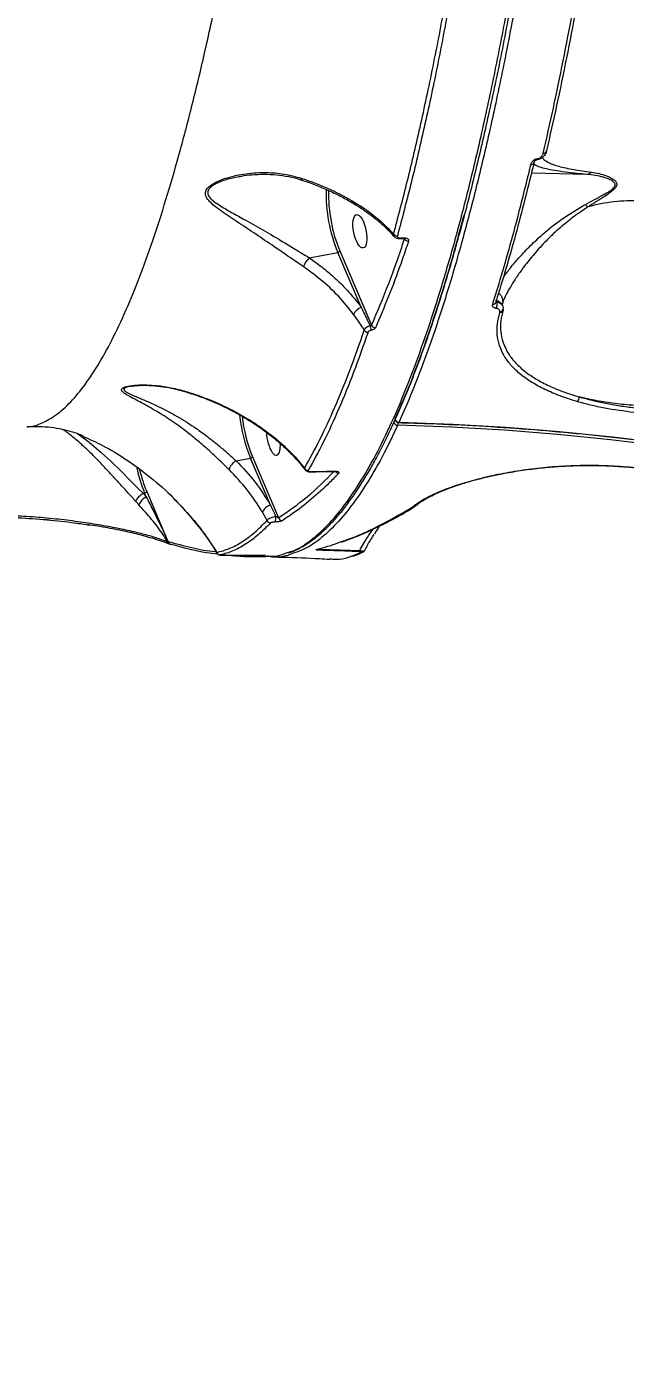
# Model space of a CAD drawing. Header units: millimetres. Extents: x -11024 to 8278, y -7837 to 5770.
# Drawn here: x 4243.1 to 4405.3, y -1561.4 to -1199.4 of the extents above; entities that cross this region are included whole.
import ezdxf

# ---------------------------------------------------------------- set-up
doc = ezdxf.new("R2010")
doc.units = ezdxf.units.MM
doc.layers.add('DIKOM_ОБЪЕКТ', color=7, linetype='Continuous')
doc.layers.add('DIKOM_РАЗМЕР_ОБЪЕКТА', color=7, linetype='Continuous')
doc.styles.add('style1', font='arial.ttf', dxfattribs={"width": 0.8})
doc.dimstyles.new('1-50', dxfattribs={"dimtxt": 300, "dimasz": 200, "dimexe": 100, "dimexo": 0, "dimgap": 100, "dimtad": 1, "dimtxsty": 'style1', "dimcen": 200, "dimclrd": 7, "dimclre": 7, "dimclrt": 7, "dimadec": 1, "dimazin": 2, "dimtfac": 1, "dimtmove": 0, "dimatfit": 2, "dimfxl": 0, "dimlwd": 25, "dimlwe": 18, "dimarcsym": 0})

# ---------------------------------------------------------------- blocks, each defined once
blk = doc.blocks.new('*D10')
at = {"layer": 'Defpoints', "color": 0, "transparency": 16777216}
for p in [(-7791.31, -186.83), (6174.94, -1432.98), (6174.94, -5371.27)]:
    blk.add_point(p, dxfattribs=at)
at = {"layer": 'DIKOM_РАЗМЕР_ОБЪЕКТА', "color": 7, "lineweight": 18, "transparency": 16777216}
for p, q in [((-7791.31, -186.83), (-7791.31, -5471.27)), ((6174.94, -1432.98), (6174.94, -5471.27))]:
    blk.add_line(p, q, dxfattribs=at)
at = {"layer": 'DIKOM_РАЗМЕР_ОБЪЕКТА', "color": 7, "lineweight": 25, "transparency": 16777216}
blk.add_line((-7591.31, -5371.27), (5974.94, -5371.27), dxfattribs=at)
at = {"layer": 'DIKOM_РАЗМЕР_ОБЪЕКТА', "color": 7, "transparency": 16777216}
for points in [[(-7591.31, -5337.93), (-7591.31, -5404.6), (-7791.31, -5371.27)], [(5974.94, -5337.93), (5974.94, -5404.6), (6174.94, -5371.27)]]:
    blk.add_solid(points, dxfattribs=at)
at = {"layer": 'DIKOM_РАЗМЕР_ОБЪЕКТА', "color": 7, "transparency": 16777216, "insert": (-1343.68, -5118.1), "char_height": 300, "attachment_point": 5, "style": 'style1'}
blk.add_mtext('14000', dxfattribs=at)

msp = doc.modelspace()

# ---------------------------------------------------------------- linework, layer by layer
at = {"layer": 'DIKOM_ОБЪЕКТ', "color": 7, "linetype": 'Continuous', "lineweight": 15}
for p, q in [((4381.417, -1235.354), (4381.412, -1235.356)), ((4300.868, -1239.956), (4300.564, -1240.025)), ((4394.915, -1239.362), (4379.841, -1239.007)), ((4344.343, -1256.542), (4345.34, -1256.511)), ((4345.494, -1256.787), (4345.528, -1256.745)), ((4319.608, -1261.903), (4327.372, -1260.454)), ((4333.74, -1275.334), (4327.372, -1260.454)), ((4327.936, -1260.085), (4336.535, -1280.177)), ((4372.083, -1273.96), (4372.038, -1274.43)), ((4371.285, -1276.809), (4371.324, -1276.531)), ((4372.205, -1275.927), (4372.194, -1276.068)), ((4271.271, -1296.722), (4271.057, -1296.752)), ((4285.867, -1298.107), (4285.884, -1298.114)), ((4342.576, -1306.335), (4342.575, -1306.322)), ((4342.946, -1305.511), (4342.947, -1305.525)), ((4299.809, -1316.86), (4303.711, -1316.132)), ((4309.181, -1328.913), (4303.711, -1316.132)), ((4304.274, -1315.762), (4311.354, -1332.303)), ((4326.581, -1319.751), (4326.576, -1319.752)), ((4273.52, -1328.802), (4272.669, -1327.865)), ((4274.615, -1325.683), (4274.618, -1325.682)), ((4274.618, -1325.682), (4275.048, -1325.602)), ((4274.618, -1325.682), (4275.498, -1326.652)), ((4275.498, -1326.652), (4275.048, -1325.602)), ((4275.613, -1325.232), (4281.373, -1338.691)), ((4308.218, -1333.045), (4306.97, -1330.794)), ((4347.215, -1329.661), (4347.235, -1329.649)), ((4347.235, -1329.649), (4347.361, -1329.561)), ((4248.633, -1332.862), (4247.542, -1332.764)), ((4249.42, -1332.932), (4248.633, -1332.862)), ((4260.358, -1334.295), (4259.505, -1334.165)), ((4281.222, -1338.782), (4281.359, -1338.672)), ((4281.359, -1338.672), (4281.373, -1338.691)), ((4301.9, -1342.741), (4307.879, -1342.851)), ((4322.514, -1340.809), (4333.329, -1341.198)), ((4331.12, -1342.659), (4333.791, -1341.641))]:
    msp.add_line(p, q, dxfattribs=at)
at = {"layer": 'DIKOM_ОБЪЕКТ', "color": 7, "linetype": 'Continuous', "lineweight": 15, "flags": 128}
for points in [[(4344.343, -1256.542), (4344.32, -1256.629), (4344.293, -1256.694), (4344.264, -1256.733), (4344.235, -1256.747)], [(4345.34, -1256.511), (4345.317, -1256.598), (4345.29, -1256.662), (4345.261, -1256.702), (4345.232, -1256.715)], [(4370.234, -1273.979), (4370.259, -1273.865), (4370.261, -1273.702)], [(4342.93, -1305.611), (4342.93, -1305.604), (4342.947, -1305.525)], [(4343.903, -1306.548), (4343.909, -1306.547), (4343.947, -1306.523), (4343.985, -1306.461)], [(4343.985, -1306.461), (4358.542, -1306.978), (4373.039, -1307.803), (4387.467, -1308.934), (4401.815, -1310.371), (4416.074, -1312.113), (4430.235, -1314.159), (4444.289, -1316.507), (4458.226, -1319.157), (4472.037, -1322.105), (4485.714, -1325.351), (4499.247, -1328.892), (4512.628, -1332.725), (4525.847, -1336.849), (4538.896, -1341.261), (4551.766, -1345.957), (4564.45, -1350.935), (4576.938, -1356.191), (4589.223, -1361.722), (4601.296, -1367.525), (4613.149, -1373.595), (4624.776, -1379.928)], [(4256.86, -1309.533), (4259.996, -1311.834), (4263.289, -1314.606), (4266.01, -1317.11), (4268.791, -1319.81), (4271.068, -1322.09), (4273.321, -1324.373), (4274.614, -1325.683), (4274.615, -1325.683), (4274.615, -1325.683)], [(4623.56, -1380.519), (4611.968, -1374.205), (4600.15, -1368.153), (4588.113, -1362.368), (4575.865, -1356.854), (4563.415, -1351.614), (4550.769, -1346.651), (4537.938, -1341.969), (4524.928, -1337.57), (4511.748, -1333.459), (4498.408, -1329.637), (4484.916, -1326.107), (4471.28, -1322.871), (4457.51, -1319.931), (4443.615, -1317.29), (4429.604, -1314.948), (4415.485, -1312.909), (4401.269, -1311.172), (4386.964, -1309.739), (4372.58, -1308.611), (4358.127, -1307.789), (4343.613, -1307.273)], [(4282.261, -1339.513), (4282.099, -1339.502), (4281.99, -1339.476)]]:
    msp.add_lwpolyline(points, dxfattribs=at)
at = {"layer": 'DIKOM_ОБЪЕКТ', "color": 7, "linetype": 'Continuous', "lineweight": 15}
for centre, radius, start, end in [((4383.188, -1232.895), 0.747, 259.4906, 353.8151), ((4379.849, -1235.916), 0.777, 260.44797, 342.3428), ((4380.886, -1235.147), 0.57, 338.76316, 4.81128), ((4318.023, -1240.491), 0.544, 168.17779, 227.89804), ((4365.576, -1244.619), 41.356, 178.31056, 202.51355), ((4365.042, -1244.714), 40.164, 178.53358, 202.50089), ((4398.44, -1244.578), 4.876, 216.31198, 227.63659), ((4407.045, -1289.846), 43.329, 86.84019, 105.9282), ((4343.495, -1254.79), 1.191, 214.66614, 271.65811), ((4346.535, -1256.236), 1.178, 207.91875, 270.37527), ((4326.225, -1267.755), 8.833, 138.51254, 157.32069), ((4327.268, -1259.681), 0.781, 277.63962, 328.79896), ((4369.457, -1273.692), 0.828, 263.22218, 339.70136), ((4369.894, -1275.881), 2.373, 24.04859, 81.87587), ((4368.517, -1274.602), 2.051, 329.99712, 21.82567), ((4335.194, -1278.985), 3.93, 111.71714, 153.83418), ((4371.384, -1276.002), 0.813, 263.00422, 355.3416), ((4371.343, -1275.635), 0.896, 268.81911, 5.90578), ((4335.553, -1280.928), 1.137, 210.76193, 271.30312), ((4342.516, -1279.361), 6.496, 187.9867, 199.77158), ((4337.585, -1279.71), 1.149, 203.98104, 269.23942), ((4285.979, -1297.931), 0.209, 189.77298, 237.57353), ((4391.233, -1299.654), 1.582, 311.00228, 1.99439), ((4342.324, -1300.202), 41.77, 185.84646, 202.41812), ((4341.263, -1300.438), 40.037, 186.30894, 202.50386), ((4343.218, -1306.832), 0.812, 101.54621, 142.24918), ((4343.621, -1306.222), 1.051, 186.16556, 269.58046), ((4343.928, -1305.548), 1, 183.59469, 255.33764), ((4343.992, -1305.409), 1.052, 186.30785, 269.61022), ((4341.286, -1306.481), 2.458, 341.19929, 358.83541), ((4343.928, -1305.548), 1, 255.33764, 268.57154), ((4302.085, -1320.612), 4.389, 121.23438, 161.86048), ((4303.607, -1315.358), 0.781, 277.63962, 328.79896), ((4311.668, -1310.426), 39.64, 192.10799, 202.50974), ((4310.182, -1310.831), 37.449, 193.01279, 202.61519), ((4319.365, -1318.423), 1.064, 204.44905, 270.54174), ((4319.977, -1319.777), 0.0798, 287.31513, 343.92934), ((4326.555, -1319.679), 0.0772, 290.00735, 346.38352), ((4327.68, -1319.189), 1.087, 212.10009, 266.34712), ((4277.494, -1330.472), 4.31, 117.5828, 157.20798), ((4274.944, -1324.827), 0.782, 277.65835, 328.76226), ((4309.871, -1331.965), 3.129, 102.74405, 158.02356), ((4306.059, -1332.553), 4.52, 348.67916, 8.02984), ((4312.37, -1332.067), 1.044, 193.03724, 266.94875), ((4347.308, -1328.852), 0.814, 263.47612, 300.77112), ((4347.33, -1328.85), 0.805, 263.22499, 299.91329), ((4309.178, -1332.67), 1.031, 201.34897, 270.14863), ((4282.267, -1338.609), 0.91, 183.96929, 251.84522), ((4282.282, -1338.611), 0.913, 185.0646, 251.35322), ((4295.545, -1341.367), 0.993, 198.09685, 269.83113), ((4307.593, -1341.665), 0.883, 243.55531, 268.54566), ((4321.92, -1340.782), 0.595, 328.05822, 357.38937), ((4332.772, -1341.155), 0.559, 323.87487, 355.58212), ((4333.841, -1340.685), 0.957, 267.00971, 296.82332)]:
    msp.add_arc(centre, radius, start, end, dxfattribs=at)
msp.add_ellipse((4333.37, -1254.755), major_axis=(-0.913, 4.507), ratio=0.3657185, dxfattribs=at)
for start_param, end_param in [(1.1031774, 3.8278504), (3.8278504, 4.343067)]:
    msp.add_ellipse((4309.948, -1310.88), major_axis=(-0.913, 4.507), ratio=0.3657185, start_param=start_param, end_param=end_param, dxfattribs=at)
for points, knots in [([(4375.199, -584.3), (4375.844, -587.041), (4377.58, -594.427), (4380.265, -607.305), (4383.198, -623.131), (4385.961, -640.052), (4388.539, -658.036), (4390.918, -677.051), (4393.046, -696.677), (4394.922, -716.831), (4396.549, -737.424), (4397.955, -758.79), (4399.123, -780.886), (4400.046, -803.653), (4400.702, -826.589), (4401.095, -849.611), (4401.235, -872.637), (4401.124, -896.042), (4400.752, -919.759), (4400.114, -943.711), (4399.233, -967.093), (4398.131, -989.835), (4396.829, -1011.887), (4395.295, -1033.881), (4393.523, -1055.744), (4391.514, -1077.4), (4389.281, -1098.665), (4386.828, -1119.465), (4384.161, -1139.733), (4381.269, -1159.528), (4378.152, -1178.757), (4374.816, -1197.34), (4371.334, -1214.868), (4367.722, -1231.304), (4363.998, -1246.638), (4360.1, -1261.12), (4356.037, -1274.666), (4351.815, -1287.18), (4347.793, -1297.804), (4345.153, -1303.807), (4343.985, -1306.461)], [0, 0, 0, 0, 0.0156515, 0.0421674, 0.0687038, 0.0952198, 0.1225059, 0.1498144, 0.1771006, 0.2036165, 0.2301529, 0.2566689, 0.2839551, 0.3112635, 0.3385496, 0.3650656, 0.391602, 0.418118, 0.4454042, 0.4727126, 0.4999987, 0.52556, 0.5511395, 0.5767008, 0.6029495, 0.6292179, 0.6554666, 0.6819827, 0.7085191, 0.7350352, 0.7623214, 0.7896299, 0.8169161, 0.8434322, 0.8699685, 0.8964846, 0.9237709, 0.9510794, 0.9783656, 1, 1, 1, 1]), ([(4313.707, -1341.725), (4314.313, -1341.556), (4316.44, -1340.961), (4320.103, -1338.53), (4324.679, -1334.482), (4329.241, -1329.052), (4333.768, -1322.375), (4338.237, -1314.452), (4342.634, -1305.302), (4346.951, -1294.916), (4351.181, -1283.336), (4355.313, -1270.606), (4359.328, -1256.791), (4363.206, -1241.951), (4366.934, -1226.123), (4370.504, -1209.315), (4373.91, -1191.574), (4377.147, -1172.963), (4380.197, -1153.571), (4383.047, -1133.485), (4385.686, -1112.764), (4388.106, -1091.429), (4390.305, -1069.528), (4392.281, -1047.133), (4394.023, -1024.35), (4395.524, -1001.285), (4396.717, -979.091), (4397.64, -957.825), (4398.329, -937.527), (4398.831, -917.151), (4399.143, -896.789), (4399.263, -876.623), (4399.191, -856.704), (4398.972, -839.093), (4398.728, -828.152), (4398.629, -823.694)], [0, 0, 0, 0, 0.0128317, 0.045026, 0.0773219, 0.1096694, 0.1420169, 0.1743129, 0.2065073, 0.2387013, 0.2709967, 0.3033439, 0.3356911, 0.3679866, 0.4001805, 0.4323748, 0.4646705, 0.4970179, 0.5293654, 0.561661, 0.5938553, 0.6260496, 0.6583452, 0.6906926, 0.72304, 0.7553358, 0.78753, 0.815215, 0.8430471, 0.870912, 0.8987769, 0.926609, 0.9539153, 0.9812216, 1, 1, 1, 1]), ([(4399.416, -823.953), (4399.516, -828.401), (4399.785, -840.474), (4400.013, -860.429), (4400.033, -883.815), (4399.795, -907.364), (4399.304, -930.961), (4398.561, -954.497), (4397.567, -977.898), (4396.318, -1001.122), (4394.82, -1024.132), (4393.082, -1046.861), (4391.111, -1069.202), (4388.916, -1091.051), (4386.503, -1112.335), (4383.87, -1133.007), (4381.027, -1153.045), (4377.984, -1172.391), (4374.755, -1190.959), (4371.356, -1208.651), (4367.798, -1225.446), (4364.065, -1241.134), (4361.502, -1251.328), (4360.144, -1255.986), (4360.123, -1256.06)], [0, 0, 0, 0, 0.02824599, 0.07667196, 0.12525058, 0.17390694, 0.2225633, 0.27114192, 0.3195679, 0.36799374, 0.41657223, 0.46522849, 0.5138847, 0.56246322, 0.61088906, 0.65931491, 0.70789346, 0.75654956, 0.80520591, 0.85378442, 0.90221027, 0.95063583, 0.99921381, 1, 1, 1, 1]), ([(4243.098, -1307.622), (4243.342, -1307.626), (4244.725, -1307.648), (4247.41, -1306.703), (4251.148, -1304.593), (4255.04, -1301.077), (4258.932, -1296.383), (4262.81, -1290.497), (4266.658, -1283.45), (4270.426, -1275.334), (4274.114, -1266.178), (4277.72, -1256.057), (4281.278, -1244.909), (4284.771, -1232.786), (4288.185, -1219.74), (4291.579, -1205.519), (4294.938, -1190.081), (4298.247, -1173.425), (4301.428, -1155.92), (4304.422, -1137.891), (4307.226, -1119.407), (4309.837, -1100.552), (4312.288, -1081.127), (4314.563, -1061.227), (4316.65, -1040.944), (4318.525, -1020.471), (4320.183, -999.844), (4321.626, -979.106), (4322.864, -958.186), (4323.884, -937.177), (4324.7, -916.162), (4325.053, -902.203), (4325.23, -895.233)], [0, 0, 0, 0, 0.0066318, 0.0375421, 0.072325, 0.1072201, 0.1421711, 0.1771203, 0.2120114, 0.246792, 0.2804719, 0.3142577, 0.3480966, 0.3819343, 0.4157173, 0.4493952, 0.4850962, 0.5208608, 0.5566259, 0.5923274, 0.626537, 0.6608537, 0.6952265, 0.7296011, 0.763922, 0.7981343, 0.8316959, 0.8653555, 0.8990655, 0.9327762, 0.9664374, 1, 1, 1, 1]), ([(4383.052, -1233.629), (4383.974, -1229.587), (4385.818, -1221.503), (4388.477, -1208.658), (4391.061, -1195.341), (4392.701, -1186.024), (4393.521, -1181.366)], [0, 0, 0, 0, 0.2490991, 0.4981992, 0.7491002, 1, 1, 1, 1]), ([(4394.373, -1180.82), (4393.561, -1185.436), (4391.936, -1194.668), (4389.367, -1207.93), (4386.709, -1220.785), (4384.857, -1228.912), (4383.93, -1232.975)], [0, 0, 0, 0, 0.2490997, 0.4982003, 0.7491002, 1, 1, 1, 1]), ([(4342.516, -1255.467), (4343.779, -1250.717), (4346.305, -1241.217), (4349.937, -1225.669), (4353.456, -1209.265), (4355.672, -1197.539), (4356.779, -1191.676)], [0, 0, 0, 0, 0.2484755, 0.4969505, 0.7484748, 1, 1, 1, 1]), ([(4357.815, -1192.095), (4356.719, -1197.896), (4354.527, -1209.498), (4351.02, -1225.876), (4347.371, -1241.529), (4344.81, -1251.163), (4343.53, -1255.98)], [0, 0, 0, 0, 0.2484778, 0.4969545, 0.7484772, 1, 1, 1, 1]), ([(4383.93, -1232.975), (4383.895, -1233.134), (4383.778, -1233.651), (4383.35, -1234.38), (4382.672, -1234.955), (4382.036, -1235.265), (4381.628, -1235.324), (4381.417, -1235.354)], [0, 0, 0, 0, 0.1440993, 0.4679299, 0.6900571, 0.8402586, 1, 1, 1, 1]), ([(4381.454, -1235.099), (4381.582, -1235.08), (4381.838, -1235.042), (4382.235, -1234.844), (4382.664, -1234.48), (4382.935, -1234.04), (4383.024, -1233.727), (4383.052, -1233.629)], [0, 0, 0, 0, 0.13882799, 0.2767938, 0.49659775, 0.84183807, 1, 1, 1, 1]), ([(4369.359, -1274.514), (4369.475, -1274.148), (4370.054, -1272.315), (4371.548, -1267.453), (4373.813, -1259.656), (4376.706, -1248.997), (4378.641, -1241.089), (4379.72, -1236.682)], [0, 0, 0, 0, 0.0321562, 0.1607921, 0.4182832, 0.6757743, 1, 1, 1, 1]), ([(4380.594, -1235.959), (4379.768, -1239.352), (4378.118, -1246.137), (4375.559, -1255.771), (4372.947, -1265.031), (4371.157, -1270.812), (4370.261, -1273.702)], [0, 0, 0, 0, 0.2493142, 0.4986275, 0.7493142, 1, 1, 1, 1]), ([(4379.72, -1236.682), (4379.751, -1236.576), (4379.85, -1236.239), (4380.156, -1235.762), (4380.626, -1235.372), (4381.052, -1235.161), (4381.319, -1235.12), (4381.454, -1235.099)], [0, 0, 0, 0, 0.16054884, 0.50814689, 0.73188125, 0.86532002, 1, 1, 1, 1]), ([(4386.735, -1238.416), (4385.889, -1238.269), (4384.2, -1237.975), (4382.29, -1237.476), (4380.836, -1236.939), (4380.603, -1236.557), (4380.492, -1236.373)], [0, 0, 0, 0, 0.2183526, 0.4363731, 0.7285395, 1, 1, 1, 1]), ([(4380.612, -1236.154), (4380.618, -1236.102), (4380.638, -1235.948), (4380.827, -1235.671), (4381.082, -1235.467), (4381.252, -1235.387), (4381.356, -1235.362), (4381.413, -1235.355), (4381.451, -1235.354), (4381.479, -1235.357), (4381.489, -1235.359), (4381.493, -1235.359)], [0, 0, 0, 0, 0.19981511, 0.60130336, 0.79116166, 0.88439838, 0.92557428, 0.94565753, 0.9643074, 0.98621169, 1, 1, 1, 1]), ([(4381.417, -1235.354), (4381.392, -1235.357), (4381.341, -1235.364), (4381.302, -1235.376), (4381.282, -1235.382)], [0, 0, 0, 0, 0.5058286, 1, 1, 1, 1]), ([(4382.869, -1234.736), (4382.87, -1234.749), (4382.883, -1234.965), (4383.363, -1235.468), (4384.344, -1236.113), (4385.808, -1236.705), (4387.271, -1237.168), (4389.087, -1237.626), (4391.191, -1238.046), (4393.504, -1238.426), (4395.251, -1238.645), (4396.129, -1238.755)], [0, 0, 0, 0, 0.00942352, 0.15492508, 0.35834244, 0.47062642, 0.58289722, 0.69735791, 0.81177137, 0.90546178, 1, 1, 1, 1]), ([(4318.075, -1264.349), (4316.866, -1263.524), (4314.41, -1261.848), (4310.277, -1258.99), (4305.745, -1255.919), (4300.965, -1252.764), (4297.197, -1250.28), (4294.446, -1248.328), (4292.756, -1246.89), (4291.68, -1245.54), (4291.397, -1244.246), (4292.042, -1242.966), (4293.519, -1241.852), (4295.411, -1240.941), (4298.381, -1239.903), (4302.63, -1239.025), (4307.802, -1238.742), (4312.823, -1239.117), (4315.925, -1239.956), (4317.491, -1240.379)], [0, 0, 0, 0, 0.0629185, 0.1277893, 0.2147668, 0.3041637, 0.3947469, 0.4415343, 0.4882111, 0.5268389, 0.55757, 0.5885389, 0.624285, 0.6582039, 0.692877, 0.7739259, 0.8569698, 0.9277892, 1, 1, 1, 1]), ([(4300.564, -1240.025), (4299.468, -1240.239), (4297.73, -1240.578), (4295.515, -1241.363), (4293.85, -1242.14), (4292.613, -1243.04), (4292.193, -1243.78), (4292.083, -1244.463), (4292.348, -1245.296), (4293.348, -1246.338), (4295.28, -1247.705), (4298.098, -1249.372), (4302.177, -1251.589), (4306.819, -1254.207), (4311.545, -1256.966), (4315.837, -1259.587), (4318.352, -1261.131), (4319.608, -1261.903)], [0, 0, 0, 0, 0.07103274, 0.11263214, 0.15409199, 0.19699364, 0.22682466, 0.23444416, 0.27190141, 0.32059891, 0.36965229, 0.46895319, 0.56841915, 0.6948195, 0.8210523, 0.91060001, 1, 1, 1, 1]), ([(4300.55, -1239.976), (4300.816, -1239.916), (4301.988, -1239.656), (4304.266, -1239.414), (4307.424, -1239.263), (4310.744, -1239.402), (4314.021, -1239.894), (4316.318, -1240.398), (4317.482, -1240.835), (4317.653, -1240.899)], [0, 0, 0, 0, 0.0485739, 0.2140683, 0.3976138, 0.5981987, 0.7891113, 0.9690604, 1, 1, 1, 1]), ([(4317.491, -1240.379), (4318.701, -1240.791), (4322.339, -1242.027), (4328.05, -1244.575), (4333.891, -1247.993), (4338.8, -1251.654), (4341.27, -1254.189), (4342.516, -1255.467)], [0, 0, 0, 0, 0.1165814, 0.3502628, 0.5897061, 0.7930883, 1, 1, 1, 1]), ([(4317.65, -1240.917), (4318.415, -1241.167), (4320.404, -1241.818), (4323.474, -1243.048), (4326.854, -1244.579), (4330.067, -1246.261), (4333.088, -1248.071), (4335.9, -1249.997), (4338.479, -1252.027), (4340.782, -1254.091), (4342.085, -1255.507), (4342.712, -1256.188)], [0, 0, 0, 0, 0.0722894, 0.1878563, 0.3041362, 0.421007, 0.5383293, 0.6554223, 0.7729823, 0.890775, 1, 1, 1, 1]), ([(4394.915, -1239.362), (4393.982, -1239.279), (4392.117, -1239.113), (4389.307, -1238.797), (4387.713, -1238.561), (4386.735, -1238.416)], [0, 0, 0, 0, 0.2785071, 0.5571763, 1, 1, 1, 1]), ([(4394.511, -1247.465), (4396.144, -1246.602), (4398.386, -1245.418), (4400.939, -1243.976), (4402.068, -1243.165), (4402.576, -1242.473), (4402.575, -1241.851), (4401.971, -1241.2), (4400.848, -1240.607), (4398.447, -1239.825), (4396.434, -1239.482), (4394.929, -1239.362), (4394.928, -1239.362)], [0, 0, 0, 0, 0.2369798, 0.3252737, 0.3938095, 0.4351306, 0.4764497, 0.5364526, 0.6308524, 0.7257826, 0.9996813, 1, 1, 1, 1]), ([(4394.928, -1239.362), (4394.927, -1239.362), (4394.925, -1239.362), (4394.92, -1239.362), (4394.917, -1239.362), (4394.915, -1239.362)], [0, 0, 0, 0, 0.2426525, 0.5612703, 1, 1, 1, 1]), ([(4396.129, -1238.755), (4396.102, -1238.784), (4395.931, -1238.963), (4395.542, -1239.254), (4395.145, -1239.324), (4394.928, -1239.362)], [0, 0, 0, 0, 0.0794697, 0.4971823, 1, 1, 1, 1]), ([(4396.129, -1238.755), (4397.505, -1239.004), (4399.365, -1239.339), (4401.503, -1240.306), (4402.531, -1240.998), (4403.026, -1241.756), (4402.981, -1242.459), (4402.48, -1243.241), (4401.384, -1244.176), (4398.92, -1245.827), (4396.734, -1247.193), (4395.155, -1248.181)], [0, 0, 0, 0, 0.26578, 0.3593763, 0.4543034, 0.517751, 0.5632799, 0.6085728, 0.6803125, 0.7688712, 1, 1, 1, 1]), ([(4395.155, -1248.181), (4393.918, -1249.003), (4391.441, -1250.65), (4387.923, -1253.483), (4384.532, -1256.59), (4381.362, -1259.952), (4378.635, -1263.24), (4376.429, -1266.247), (4374.781, -1268.747), (4373.553, -1270.831), (4372.566, -1272.708), (4372.258, -1273.505), (4372.083, -1273.96)], [0, 0, 0, 0, 0.1075948, 0.2154919, 0.3229221, 0.4368074, 0.55058, 0.6441641, 0.7376625, 0.8166133, 0.8955099, 1, 1, 1, 1]), ([(4372.217, -1267.289), (4372.425, -1266.991), (4373.132, -1265.98), (4374.706, -1263.979), (4377.072, -1261.218), (4379.984, -1258.195), (4383.898, -1254.622), (4388.715, -1250.875), (4392.578, -1248.602), (4394.511, -1247.465)], [0, 0, 0, 0, 0.0492404, 0.1675195, 0.2859239, 0.4324263, 0.5790713, 0.7893895, 1, 1, 1, 1]), ([(4342.947, -1305.525), (4344.112, -1302.877), (4346.721, -1296.945), (4350.691, -1286.47), (4354.839, -1274.139), (4358.483, -1262.173), (4360.683, -1253.887), (4361.584, -1250.493)], [0, 0, 0, 0, 0.17871099, 0.40039063, 0.62276895, 0.8455024, 1, 1, 1, 1]), ([(4342.728, -1256.171), (4342.703, -1256.151), (4342.56, -1256.038), (4342.496, -1255.782), (4342.51, -1255.55), (4342.516, -1255.467)], [0, 0, 0, 0, 0.1207311, 0.6877997, 1, 1, 1, 1]), ([(4342.721, -1256.177), (4342.731, -1256.193), (4342.827, -1256.344), (4343.146, -1256.534), (4343.64, -1256.732), (4344.03, -1256.737), (4344.233, -1256.74)], [0, 0, 0, 0, 0.0342484, 0.3259271, 0.6483527, 1, 1, 1, 1]), ([(4343.53, -1255.98), (4343.522, -1256.026), (4343.504, -1256.135), (4343.571, -1256.296), (4343.744, -1256.44), (4344.013, -1256.534), (4344.233, -1256.539), (4344.343, -1256.542)], [0, 0, 0, 0, 0.1488288, 0.348767, 0.5573914, 0.7791082, 1, 1, 1, 1]), ([(4314.043, -1341.803), (4314.548, -1341.626), (4315.831, -1341.178), (4317.878, -1340.105), (4320.187, -1338.626), (4322.484, -1336.82), (4324.767, -1334.709), (4327.033, -1332.288), (4329.284, -1329.561), (4331.52, -1326.528), (4333.742, -1323.19), (4335.951, -1319.547), (4338.147, -1315.598), (4340.333, -1311.34), (4342.509, -1306.775), (4344.669, -1301.914), (4346.806, -1296.777), (4348.91, -1291.38), (4350.981, -1285.731), (4353.02, -1279.828), (4355.028, -1273.671), (4357.004, -1267.245), (4358.7, -1261.476), (4359.723, -1257.747), (4360.109, -1256.34)], [0, 0, 0, 0, 0.030417, 0.0771884, 0.1241881, 0.1712042, 0.2182188, 0.2652105, 0.3121771, 0.3591347, 0.4061147, 0.4531455, 0.5002728, 0.5475479, 0.5950243, 0.6426901, 0.6902462, 0.7375017, 0.7845456, 0.8314322, 0.8782159, 0.9249521, 0.9716955, 1, 1, 1, 1]), ([(4336.535, -1280.177), (4338.116, -1276.496), (4341.283, -1269.125), (4344.089, -1260.903), (4345.494, -1256.787)], [0, 0, 0, 0, 0.499357, 1, 1, 1, 1]), ([(4346.543, -1257.414), (4346.41, -1257.816), (4345.748, -1259.825), (4343.998, -1264.913), (4341.192, -1272.461), (4338.778, -1278.058), (4337.57, -1280.86)], [0, 0, 0, 0, 0.04806279, 0.24032238, 0.61987991, 1, 1, 1, 1]), ([(4344.234, -1256.747), (4344.467, -1256.739), (4344.799, -1256.728), (4345.132, -1256.719), (4345.232, -1256.716)], [0, 0, 0, 0, 0.7000931, 1, 1, 1, 1]), ([(4345.054, -1256.731), (4345.128, -1256.723), (4345.264, -1256.709), (4345.437, -1256.723), (4345.54, -1256.745), (4345.59, -1256.767), (4345.586, -1256.764), (4345.585, -1256.763)], [0, 0, 0, 0, 0.2760021, 0.5123824, 0.7226849, 0.9032016, 1, 1, 1, 1]), ([(4345.34, -1256.511), (4345.499, -1256.515), (4345.818, -1256.524), (4346.211, -1256.663), (4346.476, -1256.877), (4346.597, -1257.138), (4346.56, -1257.324), (4346.543, -1257.414)], [0, 0, 0, 0, 0.2064176, 0.4133755, 0.6142536, 0.8134806, 1, 1, 1, 1]), ([(4319.608, -1261.903), (4320.763, -1262.717), (4323.073, -1264.346), (4326.303, -1267.075), (4329.326, -1270.008), (4331.806, -1272.788), (4333.188, -1274.607), (4333.74, -1275.334)], [0, 0, 0, 0, 0.2108232, 0.4216503, 0.6386134, 0.8555726, 1, 1, 1, 1]), ([(4331.667, -1277.252), (4330.342, -1275.589), (4327.666, -1272.229), (4323.032, -1267.911), (4319.626, -1265.464), (4318.075, -1264.349)], [0, 0, 0, 0, 0.3481771, 0.7031319, 1, 1, 1, 1]), ([(4370.209, -1273.787), (4370.209, -1273.789), (4370.211, -1273.8), (4370.253, -1273.815), (4370.324, -1273.829), (4370.375, -1273.836), (4370.406, -1273.838), (4370.421, -1273.839)], [0, 0, 0, 0, 0.1057459, 0.595964, 0.8074588, 0.9089955, 1, 1, 1, 1]), ([(4370.229, -1273.531), (4370.286, -1273.622), (4370.349, -1273.725), (4370.413, -1273.828), (4370.421, -1273.839)], [0, 0, 0, 0, 0.8863716, 1, 1, 1, 1]), ([(4370.421, -1273.839), (4370.587, -1273.873), (4370.99, -1273.955), (4371.563, -1274.268), (4372.079, -1274.806), (4372.18, -1275.285), (4372.235, -1275.542)], [0, 0, 0, 0, 0.1616154, 0.3913566, 0.6724081, 1, 1, 1, 1]), ([(4372.083, -1273.96), (4372.089, -1273.917), (4372.123, -1273.68), (4372.109, -1273.162), (4371.865, -1272.449), (4371.439, -1271.849), (4371.058, -1271.626), (4370.919, -1271.544)], [0, 0, 0, 0, 0.0458303, 0.2567752, 0.5458143, 0.8348439, 1, 1, 1, 1]), ([(4334.576, -1281.509), (4333.891, -1280.45), (4332.973, -1279.031), (4331.931, -1277.611), (4331.667, -1277.252)], [0, 0, 0, 0, 0.74682, 1, 1, 1, 1]), ([(4333.74, -1275.334), (4334.371, -1276.638), (4335.165, -1278.281), (4335.926, -1279.924), (4336.082, -1280.263)], [0, 0, 0, 0, 0.7939358, 1, 1, 1, 1]), ([(4370.293, -1275.627), (4370.248, -1275.62), (4370.072, -1275.593), (4369.779, -1275.488), (4369.475, -1275.26), (4369.291, -1274.921), (4369.336, -1274.654), (4369.359, -1274.514)], [0, 0, 0, 0, 0.0579361, 0.2245066, 0.4300781, 0.7005046, 1, 1, 1, 1]), ([(4371.324, -1276.531), (4371.301, -1276.395), (4371.258, -1276.148), (4370.972, -1275.861), (4370.637, -1275.69), (4370.392, -1275.645), (4370.293, -1275.627)], [0, 0, 0, 0, 0.34671882, 0.63125176, 0.85136993, 1, 1, 1, 1]), ([(4392.271, -1300.848), (4390.479, -1300.284), (4387.176, -1299.243), (4382.987, -1297.38), (4379.49, -1295.426), (4376.523, -1293.262), (4374.128, -1290.899), (4372.313, -1288.361), (4371.091, -1285.662), (4370.513, -1282.814), (4370.506, -1279.859), (4371.025, -1277.825), (4371.285, -1276.809)], [0, 0, 0, 0, 0.1166818, 0.2150844, 0.313799, 0.4122017, 0.5100607, 0.6082271, 0.706084, 0.803954, 0.9021319, 1, 1, 1, 1]), ([(4372.194, -1276.068), (4371.939, -1277.062), (4371.427, -1279.053), (4371.471, -1281.937), (4371.812, -1284.114), (4372.364, -1285.264), (4372.497, -1285.541)], [0, 0, 0, 0, 0.3011924, 0.6033418, 0.9045337, 1, 1, 1, 1]), ([(4372.074, -1274.929), (4372.065, -1274.91), (4371.982, -1274.739), (4371.962, -1274.58), (4371.976, -1274.468), (4371.982, -1274.418)], [0, 0, 0, 0, 0.0633384, 0.5800027, 1, 1, 1, 1]), ([(4318.396, -1318.863), (4319.775, -1316.369), (4322.531, -1311.38), (4326.608, -1302.499), (4330.639, -1292.681), (4333.264, -1285.233), (4334.576, -1281.509)], [0, 0, 0, 0, 0.2486158, 0.4972312, 0.7486149, 1, 1, 1, 1]), ([(4334.576, -1281.509), (4334.632, -1281.381), (4334.744, -1281.125), (4335.162, -1280.739), (4335.633, -1280.446), (4335.962, -1280.312), (4336.082, -1280.263)], [0, 0, 0, 0, 0.2784007, 0.5566888, 0.8378754, 1, 1, 1, 1]), ([(4336.402, -1281.558), (4336.33, -1281.576), (4336.147, -1281.621), (4335.892, -1281.734), (4335.671, -1281.891), (4335.61, -1282.007), (4335.579, -1282.064)], [0, 0, 0, 0, 0.1835054, 0.4626991, 0.7309552, 1, 1, 1, 1]), ([(4336.082, -1280.263), (4336.107, -1280.266), (4336.194, -1280.276), (4336.329, -1280.275), (4336.468, -1280.245), (4336.513, -1280.199), (4336.535, -1280.177)], [0, 0, 0, 0, 0.1263795, 0.4366082, 0.7261488, 1, 1, 1, 1]), ([(4337.57, -1280.86), (4337.515, -1280.947), (4337.404, -1281.121), (4337.051, -1281.349), (4336.695, -1281.489), (4336.467, -1281.543), (4336.402, -1281.558)], [0, 0, 0, 0, 0.2927671, 0.5849495, 0.8819775, 1, 1, 1, 1]), ([(4335.579, -1282.064), (4334.279, -1285.755), (4331.68, -1293.135), (4327.659, -1302.952), (4323.562, -1311.902), (4320.77, -1316.958), (4319.375, -1319.487)], [0, 0, 0, 0, 0.2486161, 0.4972328, 0.7486161, 1, 1, 1, 1]), ([(4372.497, -1285.541), (4372.746, -1286.148), (4373.359, -1287.646), (4375.015, -1289.853), (4377.35, -1292.171), (4380.27, -1294.288), (4383.702, -1296.203), (4387.814, -1298.027), (4391.055, -1299.046), (4392.814, -1299.599)], [0, 0, 0, 0, 0.0989633, 0.2442665, 0.3891178, 0.5349203, 0.6811856, 0.8269882, 1, 1, 1, 1]), ([(4297.914, -1319.246), (4297.173, -1318.521), (4295.665, -1317.048), (4293.095, -1314.628), (4290.264, -1312.113), (4286.802, -1309.271), (4282.907, -1306.402), (4278.683, -1303.683), (4274.626, -1301.391), (4271.72, -1299.901), (4269.996, -1298.918), (4269.114, -1298.307), (4268.668, -1297.724), (4268.968, -1297.187), (4270.145, -1296.713), (4272.24, -1296.393), (4274.951, -1296.295), (4278.157, -1296.453), (4281.8, -1296.926), (4284.443, -1297.618), (4285.773, -1297.966)], [0, 0, 0, 0, 0.0470882, 0.0957455, 0.1543556, 0.2146412, 0.3009833, 0.3896901, 0.4807668, 0.5736895, 0.6068287, 0.6403858, 0.6772319, 0.7075589, 0.7379289, 0.7828376, 0.8286816, 0.8755361, 0.9373316, 1, 1, 1, 1]), ([(4271.057, -1296.752), (4270.954, -1296.765), (4270.388, -1296.838), (4269.733, -1297.109), (4269.315, -1297.539), (4269.771, -1298.094), (4271.179, -1298.827), (4273.397, -1299.791), (4276.253, -1301.003), (4279.746, -1302.603), (4283.816, -1304.773), (4288.027, -1307.389), (4291.767, -1310.064), (4294.757, -1312.419), (4297.464, -1314.734), (4299.028, -1316.151), (4299.809, -1316.86)], [0, 0, 0, 0, 0.0077366, 0.0429241, 0.0780219, 0.1230518, 0.1830541, 0.270897, 0.3592435, 0.4474708, 0.5734509, 0.6992342, 0.783811, 0.8682423, 0.9341694, 1, 1, 1, 1]), ([(4271.056, -1296.732), (4271.069, -1296.728), (4271.265, -1296.678), (4271.903, -1296.587), (4272.958, -1296.481), (4274.412, -1296.422), (4276.338, -1296.453), (4278.755, -1296.626), (4281.58, -1297.041), (4284.025, -1297.547), (4285.446, -1297.999), (4285.858, -1298.13)], [0, 0, 0, 0, 0.0050877, 0.0744745, 0.1486752, 0.2540521, 0.3772516, 0.534035, 0.7267029, 0.9206906, 1, 1, 1, 1]), ([(4285.773, -1297.966), (4287.003, -1298.349), (4290.698, -1299.5), (4296.514, -1301.917), (4302.206, -1304.95), (4306.768, -1307.921), (4310.402, -1310.674), (4313.697, -1313.597), (4316.361, -1316.348), (4317.806, -1318.133), (4318.396, -1318.863)], [0, 0, 0, 0, 0.085616, 0.2572064, 0.4325684, 0.5515705, 0.6705908, 0.7929703, 0.9153602, 1, 1, 1, 1]), ([(4285.879, -1298.124), (4286.951, -1298.457), (4289.229, -1299.166), (4292.597, -1300.452), (4296.024, -1301.942), (4299.372, -1303.612), (4302.617, -1305.445), (4305.725, -1307.435), (4308.698, -1309.577), (4311.506, -1311.859), (4314.113, -1314.271), (4316.485, -1316.753), (4317.843, -1318.458), (4318.516, -1319.303)], [0, 0, 0, 0, 0.0741163, 0.1576447, 0.2435607, 0.3318178, 0.4222124, 0.5143784, 0.6082375, 0.7053682, 0.8034704, 0.9026372, 1, 1, 1, 1]), ([(4407.789, -1301.911), (4405.993, -1301.752), (4402.462, -1301.44), (4397.433, -1300.66), (4394.36, -1299.954), (4392.814, -1299.599)], [0, 0, 0, 0, 0.3395431, 0.6677679, 1, 1, 1, 1]), ([(4392.814, -1299.599), (4395.135, -1300.204), (4398.651, -1301.121), (4403.784, -1302.007), (4406.477, -1302.346), (4407.824, -1302.515)], [0, 0, 0, 0, 0.4928069, 0.7464075, 1, 1, 1, 1]), ([(4407.566, -1303.808), (4404.912, -1303.451), (4400.891, -1302.911), (4395.866, -1301.83), (4393.469, -1301.175), (4392.271, -1300.848)], [0, 0, 0, 0, 0.4927577, 0.7463788, 1, 1, 1, 1]), ([(4343.903, -1306.548), (4346.23, -1306.613), (4352.98, -1306.802), (4364.12, -1307.31), (4377.299, -1308.154), (4390.416, -1309.256), (4403.466, -1310.611), (4416.442, -1312.219), (4429.336, -1314.079), (4442.141, -1316.189), (4454.85, -1318.549), (4467.456, -1321.158), (4479.954, -1324.014), (4492.334, -1327.115), (4504.592, -1330.46), (4516.72, -1334.048), (4528.712, -1337.875), (4540.561, -1341.94), (4552.261, -1346.24), (4563.805, -1350.774), (4575.187, -1355.539), (4586.401, -1360.533), (4597.441, -1365.751), (4608.299, -1371.195), (4617.289, -1375.953), (4622.631, -1378.926), (4624.47, -1379.95)], [0, 0, 0, 0, 0.0228203, 0.0661999, 0.1095814, 0.1529617, 0.1963431, 0.2397239, 0.2831046, 0.3264855, 0.3698668, 0.4132479, 0.456629, 0.5000102, 0.5433915, 0.5867729, 0.6301549, 0.6735364, 0.7169187, 0.7603011, 0.8036837, 0.847066, 0.8904496, 0.9338328, 0.9772173, 1, 1, 1, 1]), ([(4243.103, -1307.688), (4243.168, -1307.68), (4244.249, -1307.546), (4246.479, -1307.547), (4249.66, -1307.745), (4252.721, -1308.264), (4255.461, -1308.998), (4257.374, -1309.662), (4258.255, -1310.068), (4258.457, -1310.161)], [0, 0, 0, 0, 0.0119218, 0.2002617, 0.3922563, 0.5831351, 0.7684786, 0.9469295, 1, 1, 1, 1]), ([(4272.669, -1327.865), (4271.991, -1327.127), (4270.634, -1325.651), (4268.509, -1323.302), (4266.359, -1320.942), (4264.073, -1318.474), (4261.706, -1316.01), (4259.129, -1313.47), (4256.519, -1311.137), (4254.278, -1309.315), (4253.038, -1308.556), (4252.607, -1308.292)], [0, 0, 0, 0, 0.0973146, 0.1946942, 0.2955862, 0.3965391, 0.5163885, 0.6363111, 0.779804, 0.923372, 1, 1, 1, 1]), ([(4258.411, -1310.259), (4260.199, -1311.06), (4264.255, -1312.877), (4270.372, -1316.634), (4276.729, -1321.353), (4280.963, -1324.949), (4282.726, -1326.859), (4282.738, -1326.873)], [0, 0, 0, 0, 0.1795002, 0.4072889, 0.7020793, 0.9979195, 1, 1, 1, 1]), ([(4343.613, -1307.273), (4342.761, -1309.078), (4340.448, -1313.975), (4336.613, -1320.962), (4332.103, -1327.883), (4327.547, -1333.543), (4322.966, -1337.866), (4318.961, -1340.687), (4316.492, -1341.503), (4315.55, -1341.814)], [0, 0, 0, 0, 0.0938025, 0.2546208, 0.4159465, 0.5775295, 0.7391131, 0.9004383, 1, 1, 1, 1]), ([(4299.809, -1316.86), (4301.589, -1318.737), (4305.186, -1322.531), (4307.84, -1326.771), (4309.181, -1328.913)], [0, 0, 0, 0, 0.4946869, 1, 1, 1, 1]), ([(4306.97, -1330.794), (4306.919, -1330.708), (4305.701, -1328.637), (4302.998, -1324.613), (4299.62, -1321.047), (4297.914, -1319.246)], [0, 0, 0, 0, 0.0210939, 0.5057141, 1, 1, 1, 1]), ([(4311.354, -1332.303), (4313.985, -1330.502), (4319.153, -1326.966), (4323.977, -1322.142), (4326.345, -1319.774)], [0, 0, 0, 0, 0.5091483, 1, 1, 1, 1]), ([(4327.611, -1320.274), (4327.409, -1320.486), (4326.403, -1321.547), (4323.753, -1324.201), (4319.578, -1327.928), (4315.46, -1331.054), (4313.008, -1332.656), (4312.315, -1333.109)], [0, 0, 0, 0, 0.04136987, 0.20687092, 0.53814998, 0.86943006, 1, 1, 1, 1]), ([(4318.515, -1319.303), (4318.461, -1319.215), (4318.377, -1319.081), (4318.391, -1318.919), (4318.396, -1318.863)], [0, 0, 0, 0, 0.6556817, 1, 1, 1, 1]), ([(4318.521, -1319.3), (4318.543, -1319.336), (4318.629, -1319.475), (4318.879, -1319.639), (4319.257, -1319.796), (4319.64, -1319.859), (4319.916, -1319.848), (4320.001, -1319.844)], [0, 0, 0, 0, 0.0736539, 0.2921586, 0.5302944, 0.8558192, 1, 1, 1, 1]), ([(4319.375, -1319.487), (4319.372, -1319.493), (4319.349, -1319.534), (4319.344, -1319.606), (4319.418, -1319.692), (4319.567, -1319.756), (4319.785, -1319.797), (4319.964, -1319.798), (4320.054, -1319.799)], [0, 0, 0, 0, 0.0353926, 0.2573075, 0.4481949, 0.6281216, 0.8143678, 1, 1, 1, 1]), ([(4319.999, -1319.86), (4321, -1319.836), (4323.188, -1319.784), (4325.387, -1319.777), (4326.582, -1319.773)], [0, 0, 0, 0, 0.4569696, 1, 1, 1, 1]), ([(4320.054, -1319.799), (4320.71, -1319.786), (4322.899, -1319.742), (4325.093, -1319.715), (4326.63, -1319.697)], [0, 0, 0, 0, 0.2996263, 1, 1, 1, 1]), ([(4326.577, -1319.752), (4326.583, -1319.752), (4326.665, -1319.748), (4326.799, -1319.757), (4326.937, -1319.774), (4327.014, -1319.792), (4327.015, -1319.793), (4327.016, -1319.794)], [0, 0, 0, 0, 0.0283547, 0.3465303, 0.6074992, 0.8210862, 1, 1, 1, 1]), ([(4326.63, -1319.697), (4326.765, -1319.7), (4327.036, -1319.705), (4327.366, -1319.771), (4327.597, -1319.872), (4327.716, -1320.005), (4327.714, -1320.145), (4327.641, -1320.236), (4327.611, -1320.274)], [0, 0, 0, 0, 0.1643893, 0.3291526, 0.4897566, 0.661604, 0.8613575, 1, 1, 1, 1]), ([(4347.361, -1329.561), (4348.092, -1328.994), (4349.555, -1327.862), (4352.769, -1326.146), (4356.669, -1324.475), (4361.266, -1322.891), (4366.465, -1321.449), (4372.179, -1320.203), (4378.308, -1319.198), (4384.754, -1318.479), (4391.394, -1318.082), (4398.109, -1318.039), (4404.813, -1318.333), (4409.144, -1318.838), (4411.31, -1319.091)], [0, 0, 0, 0, 0.0836185, 0.1671662, 0.2504174, 0.3338536, 0.4173042, 0.5004887, 0.583738, 0.6671389, 0.7504576, 0.8333956, 0.9166298, 1, 1, 1, 1]), ([(4347.971, -1329.382), (4348.553, -1328.923), (4349.633, -1328.072), (4351.699, -1326.881), (4353.67, -1325.906), (4355.464, -1325.123), (4357.138, -1324.456), (4359.996, -1323.409), (4364.547, -1322.001), (4370.51, -1320.603), (4376.144, -1319.601), (4381.08, -1318.933), (4385.176, -1318.545), (4388.498, -1318.324), (4391.425, -1318.189), (4395.124, -1318.111), (4399.729, -1318.17), (4405.231, -1318.449), (4409.086, -1318.902), (4411.165, -1319.146)], [0, 0, 0, 0, 0.07000951, 0.12979039, 0.17876755, 0.21731924, 0.24939402, 0.28201683, 0.38279495, 0.48399287, 0.55207354, 0.61919825, 0.68163659, 0.71089931, 0.74614106, 0.79256223, 0.8500888, 0.91915679, 1, 1, 1, 1]), ([(4272.669, -1327.865), (4272.673, -1327.845), (4272.701, -1327.72), (4272.829, -1327.434), (4273.148, -1326.971), (4273.591, -1326.481), (4274.105, -1326.02), (4274.445, -1325.796), (4274.615, -1325.683)], [0, 0, 0, 0, 0.03504866, 0.21787926, 0.41338118, 0.60893518, 0.80445757, 1, 1, 1, 1]), ([(4275.498, -1326.652), (4276.145, -1327.918), (4277.859, -1331.269), (4279.792, -1335.244), (4281.049, -1337.993), (4281.359, -1338.672)], [0, 0, 0, 0, 0.3136862, 0.8304964, 1, 1, 1, 1]), ([(4282.738, -1326.873), (4284.528, -1328.739), (4287.718, -1332.066), (4291.6, -1337.033), (4293.601, -1340.128), (4294.602, -1341.676)], [0, 0, 0, 0, 0.3898728, 0.6949314, 1, 1, 1, 1]), ([(4282.998, -1327.222), (4283.38, -1327.596), (4284.849, -1329.033), (4287.211, -1331.671), (4290.062, -1335.127), (4292.586, -1338.557), (4294.005, -1340.831), (4294.666, -1341.892)], [0, 0, 0, 0, 0.08011755, 0.30761171, 0.54801266, 0.78910184, 1, 1, 1, 1]), ([(4218.618, -1331.931), (4220.752, -1331.798), (4225.007, -1331.532), (4231.59, -1331.449), (4238.181, -1331.589), (4244.686, -1331.958), (4251, -1332.525), (4256.996, -1333.255), (4262.584, -1334.11), (4267.666, -1335.048), (4272.152, -1336.025), (4275.959, -1336.999), (4279.09, -1337.938), (4280.511, -1338.5), (4281.222, -1338.782)], [0, 0, 0, 0, 0.0835776, 0.1666541, 0.2497519, 0.333329, 0.4162589, 0.4997993, 0.5830095, 0.6660835, 0.7497714, 0.8327884, 0.91629, 1, 1, 1, 1]), ([(4235.553, -1332.073), (4235.572, -1332.074), (4236.449, -1332.089), (4238.195, -1332.155), (4242.559, -1332.344), (4245.972, -1332.625), (4248.541, -1332.836)], [0, 0, 0, 0, 0.0043075, 0.1988836, 0.3971702, 1, 1, 1, 1]), ([(4281.222, -1338.782), (4280.751, -1338.011), (4279.508, -1335.981), (4277.481, -1333.361), (4275.315, -1330.824), (4274.118, -1329.476), (4273.52, -1328.802)], [0, 0, 0, 0, 0.2319332, 0.6115097, 0.805866, 1, 1, 1, 1]), ([(4308.218, -1333.045), (4308.27, -1332.955), (4308.374, -1332.773), (4308.802, -1332.48), (4309.379, -1332.215), (4309.991, -1332.022), (4310.38, -1331.95), (4310.535, -1331.921)], [0, 0, 0, 0, 0.2120659, 0.4239863, 0.6396267, 0.8561754, 1, 1, 1, 1]), ([(4309.181, -1328.913), (4309.303, -1329.18), (4309.76, -1330.182), (4310.207, -1331.185), (4310.535, -1331.921)], [0, 0, 0, 0, 0.2664184, 1, 1, 1, 1]), ([(4310.535, -1331.921), (4310.605, -1331.947), (4310.771, -1332.006), (4310.996, -1332.106), (4311.208, -1332.21), (4311.305, -1332.272), (4311.354, -1332.303)], [0, 0, 0, 0, 0.1963752, 0.4611443, 0.7333475, 1, 1, 1, 1]), ([(4328.081, -1338.855), (4329.217, -1338.464), (4332.356, -1337.386), (4338.704, -1334.545), (4344.002, -1331.504), (4347.215, -1329.661)], [0, 0, 0, 0, 0.18261914, 0.50440754, 1, 1, 1, 1]), ([(4328.405, -1338.867), (4329.667, -1338.416), (4332.416, -1337.433), (4336.709, -1335.557), (4341.268, -1333.294), (4344.941, -1331.292), (4347.107, -1329.943), (4347.727, -1329.556)], [0, 0, 0, 0, 0.1999119, 0.4356483, 0.6708347, 0.9056942, 1, 1, 1, 1]), ([(4347.361, -1329.561), (4347.458, -1329.558), (4347.657, -1329.552), (4347.87, -1329.473), (4347.955, -1329.387), (4347.969, -1329.372)], [0, 0, 0, 0, 0.4403431, 0.9033862, 1, 1, 1, 1]), ([(4248.541, -1332.836), (4248.558, -1332.838), (4251.206, -1333.029), (4255.158, -1333.529), (4258.827, -1334.064), (4260.18, -1334.262)], [0, 0, 0, 0, 0.0041039, 0.6329093, 1, 1, 1, 1]), ([(4274.925, -1337.2), (4274.228, -1337.017), (4272.274, -1336.505), (4268.275, -1335.655), (4264.092, -1334.85), (4261.265, -1334.43), (4260.358, -1334.295)], [0, 0, 0, 0, 0.1834522, 0.5136877, 0.8439966, 1, 1, 1, 1]), ([(4294.602, -1341.676), (4295.731, -1341.376), (4297.991, -1340.775), (4301.396, -1338.935), (4304.808, -1336.462), (4307.081, -1334.184), (4308.218, -1333.045)], [0, 0, 0, 0, 0.2491213, 0.4982431, 0.7491216, 1, 1, 1, 1]), ([(4309.18, -1333.701), (4308.05, -1334.835), (4305.789, -1337.104), (4302.379, -1339.587), (4298.961, -1341.446), (4296.682, -1342.055), (4295.542, -1342.36)], [0, 0, 0, 0, 0.2491217, 0.4982432, 0.7491209, 1, 1, 1, 1]), ([(4310.491, -1333.44), (4310.444, -1333.441), (4310.255, -1333.448), (4309.924, -1333.479), (4309.569, -1333.542), (4309.298, -1333.618), (4309.22, -1333.673), (4309.18, -1333.701)], [0, 0, 0, 0, 0.0798513, 0.3181806, 0.5556387, 0.7773973, 1, 1, 1, 1]), ([(4312.315, -1333.109), (4312.228, -1333.151), (4312.055, -1333.236), (4311.584, -1333.341), (4311.042, -1333.415), (4310.663, -1333.432), (4310.491, -1333.44)], [0, 0, 0, 0, 0.2591693, 0.5177252, 0.7812553, 1, 1, 1, 1]), ([(4333.329, -1341.198), (4333.998, -1339.991), (4335.076, -1338.044), (4336.371, -1336.154), (4336.863, -1335.436)], [0, 0, 0, 0, 0.6199891, 1, 1, 1, 1]), ([(4338.718, -1334.518), (4338.448, -1334.891), (4337.947, -1335.582), (4337.538, -1336.297), (4337.349, -1336.626)], [0, 0, 0, 0, 0.5393512, 1, 1, 1, 1]), ([(4274.652, -1337.134), (4275.441, -1337.342), (4277.246, -1337.817), (4279.698, -1338.573), (4280.972, -1339.075), (4281.658, -1339.345)], [0, 0, 0, 0, 0.263999, 0.6040601, 1, 1, 1, 1]), ([(4281.655, -1339.33), (4281.622, -1339.314), (4281.496, -1339.254), (4281.333, -1339.065), (4281.259, -1338.874), (4281.222, -1338.782)], [0, 0, 0, 0, 0.1567319, 0.5890708, 1, 1, 1, 1]), ([(4281.373, -1338.691), (4283.521, -1339.285), (4287.818, -1340.472), (4292.151, -1341.312), (4294.317, -1341.463), (4294.395, -1341.468)], [0, 0, 0, 0, 0.4908507, 0.9816993, 1, 1, 1, 1]), ([(4281.745, -1339.386), (4281.806, -1339.412), (4281.887, -1339.446), (4281.965, -1339.468), (4281.984, -1339.473)], [0, 0, 0, 0, 0.7485509, 1, 1, 1, 1]), ([(4281.98, -1339.473), (4281.984, -1339.474), (4281.989, -1339.475), (4281.991, -1339.476), (4281.991, -1339.476)], [0, 0, 0, 0, 0.7772062, 1, 1, 1, 1]), ([(4294.922, -1342.192), (4293.878, -1342.079), (4289.717, -1341.625), (4285.455, -1340.418), (4282.261, -1339.513)], [0, 0, 0, 0, 0.2506721, 1, 1, 1, 1]), ([(4321.769, -1340.834), (4322.015, -1340.77), (4323.244, -1340.451), (4325.334, -1339.873), (4327.21, -1339.177), (4328.081, -1338.855)], [0, 0, 0, 0, 0.1181603, 0.5908283, 1, 1, 1, 1]), ([(4334.727, -1341.09), (4334.998, -1340.57), (4335.749, -1339.127), (4336.648, -1337.717), (4337.223, -1336.814)], [0, 0, 0, 0, 0.3602691, 1, 1, 1, 1]), ([(4294.66, -1341.896), (4294.639, -1341.874), (4294.577, -1341.809), (4294.592, -1341.729), (4294.602, -1341.676)], [0, 0, 0, 0, 0.3360322, 1, 1, 1, 1]), ([(4294.643, -1341.903), (4294.693, -1341.974), (4294.789, -1342.108), (4294.976, -1342.243), (4295.151, -1342.325), (4295.295, -1342.363), (4295.41, -1342.382), (4295.538, -1342.394), (4295.718, -1342.402), (4295.947, -1342.405), (4296.082, -1342.404), (4296.123, -1342.403)], [0, 0, 0, 0, 0.1311513, 0.2492981, 0.3502336, 0.4328546, 0.5048362, 0.6100056, 0.7967569, 0.9374163, 1, 1, 1, 1]), ([(4295.542, -1342.36), (4295.519, -1342.367), (4295.479, -1342.379), (4295.561, -1342.392), (4295.71, -1342.4), (4295.896, -1342.404), (4296.039, -1342.403), (4296.111, -1342.403)], [0, 0, 0, 0, 0.3196264, 0.5618697, 0.7279372, 0.8640617, 1, 1, 1, 1]), ([(4296.111, -1342.403), (4296.77, -1342.401), (4300.063, -1342.391), (4303.665, -1342.409), (4306.61, -1342.443), (4306.913, -1342.447)], [0, 0, 0, 0, 0.1831723, 0.9158863, 1, 1, 1, 1]), ([(4307.571, -1342.548), (4307.325, -1342.567), (4306.098, -1342.662), (4302.884, -1342.783), (4299.485, -1342.779), (4297.034, -1342.457), (4296.614, -1342.402)], [0, 0, 0, 0, 0.068204, 0.3410329, 0.8871308, 1, 1, 1, 1]), ([(4306.913, -1342.447), (4307.019, -1342.448), (4307.232, -1342.452), (4307.49, -1342.462), (4307.699, -1342.477), (4307.837, -1342.498), (4307.807, -1342.524), (4307.648, -1342.54), (4307.571, -1342.548)], [0, 0, 0, 0, 0.109885, 0.2200808, 0.3257368, 0.4925245, 0.7537369, 1, 1, 1, 1]), ([(4306.982, -1342.449), (4307.035, -1342.45), (4307.181, -1342.452), (4307.387, -1342.459), (4307.545, -1342.468), (4307.612, -1342.476), (4307.604, -1342.474), (4307.603, -1342.474)], [0, 0, 0, 0, 0.1519355, 0.4236693, 0.7077686, 0.954713, 1, 1, 1, 1]), ([(4307.882, -1342.671), (4308.907, -1342.724), (4310.842, -1342.826), (4312.791, -1342.077), (4313.707, -1341.725)], [0, 0, 0, 0, 0.5300929, 1, 1, 1, 1]), ([(4315.55, -1341.814), (4314.971, -1342.05), (4312.868, -1342.903), (4310.46, -1343.144), (4308.648, -1342.729), (4308.34, -1342.659)], [0, 0, 0, 0, 0.2402431, 0.8709578, 1, 1, 1, 1]), ([(4309.78, -1342.892), (4310.749, -1342.917), (4314.988, -1343.026), (4320.142, -1343.219), (4324.273, -1343.473), (4325.197, -1343.529)], [0, 0, 0, 0, 0.1870649, 0.8183143, 1, 1, 1, 1]), ([(4322.425, -1341.097), (4322.319, -1341.093), (4322.106, -1341.085), (4321.849, -1341.062), (4321.639, -1341.028), (4321.502, -1340.974), (4321.532, -1340.905), (4321.692, -1340.857), (4321.769, -1340.834)], [0, 0, 0, 0, 0.1099069, 0.2200884, 0.325758, 0.4925415, 0.7537412, 1, 1, 1, 1]), ([(4321.991, -1340.818), (4321.993, -1340.817), (4321.996, -1340.815), (4322.033, -1340.807), (4322.037, -1340.806)], [0, 0, 0, 0, 0.8978049, 1, 1, 1, 1]), ([(4333.223, -1341.485), (4332.565, -1341.456), (4329.273, -1341.309), (4325.673, -1341.184), (4322.728, -1341.105), (4322.425, -1341.097)], [0, 0, 0, 0, 0.18316622, 0.91587443, 1, 1, 1, 1]), ([(4325.203, -1343.419), (4325.787, -1343.464), (4327.503, -1343.596), (4329.478, -1343.31), (4330.87, -1342.759), (4331.12, -1342.659)], [0, 0, 0, 0, 0.2972745, 0.8734974, 1, 1, 1, 1]), ([(4331.463, -1342.676), (4332.21, -1342.43), (4333.099, -1342.138), (4333.98, -1341.666), (4334.122, -1341.591)], [0, 0, 0, 0, 0.8397219, 1, 1, 1, 1]), ([(4333.791, -1341.641), (4333.814, -1341.624), (4333.855, -1341.594), (4333.773, -1341.551), (4333.624, -1341.519), (4333.439, -1341.497), (4333.295, -1341.489), (4333.223, -1341.485)], [0, 0, 0, 0, 0.3196228, 0.5618569, 0.727921, 0.8639896, 1, 1, 1, 1]), ([(4333.329, -1341.198), (4333.511, -1341.218), (4333.875, -1341.259), (4334.307, -1341.255), (4334.624, -1341.204), (4334.698, -1341.134), (4334.737, -1341.097)], [0, 0, 0, 0, 0.2408183, 0.4815526, 0.7271885, 1, 1, 1, 1]), ([(4334.266, -1341.539), (4334.325, -1341.508), (4334.458, -1341.437), (4334.638, -1341.277), (4334.703, -1341.135), (4334.726, -1341.088)], [0, 0, 0, 0, 0.3406808, 0.7779843, 1, 1, 1, 1])]:
    msp.add_open_spline(points, degree=3, knots=knots, dxfattribs=at)

# ---------------------------------------------------------------- dimensions: what is measured, and where the dimension line sits
at = {"layer": 'DIKOM_РАЗМЕР_ОБЪЕКТА'}
dim = msp.add_linear_dim(base=(6174.942, -5371.267), p1=(-7791.307, -186.829), p2=(6174.942, -1432.983), text='14000', dimstyle='1-50', dxfattribs=at)
dim.commit()
dim.dimension.update_dxf_attribs({"geometry": '*D10', "text_midpoint": (-1343.681, -5371.267), "dimtype": 160})

doc.saveas('drawing.dxf')
